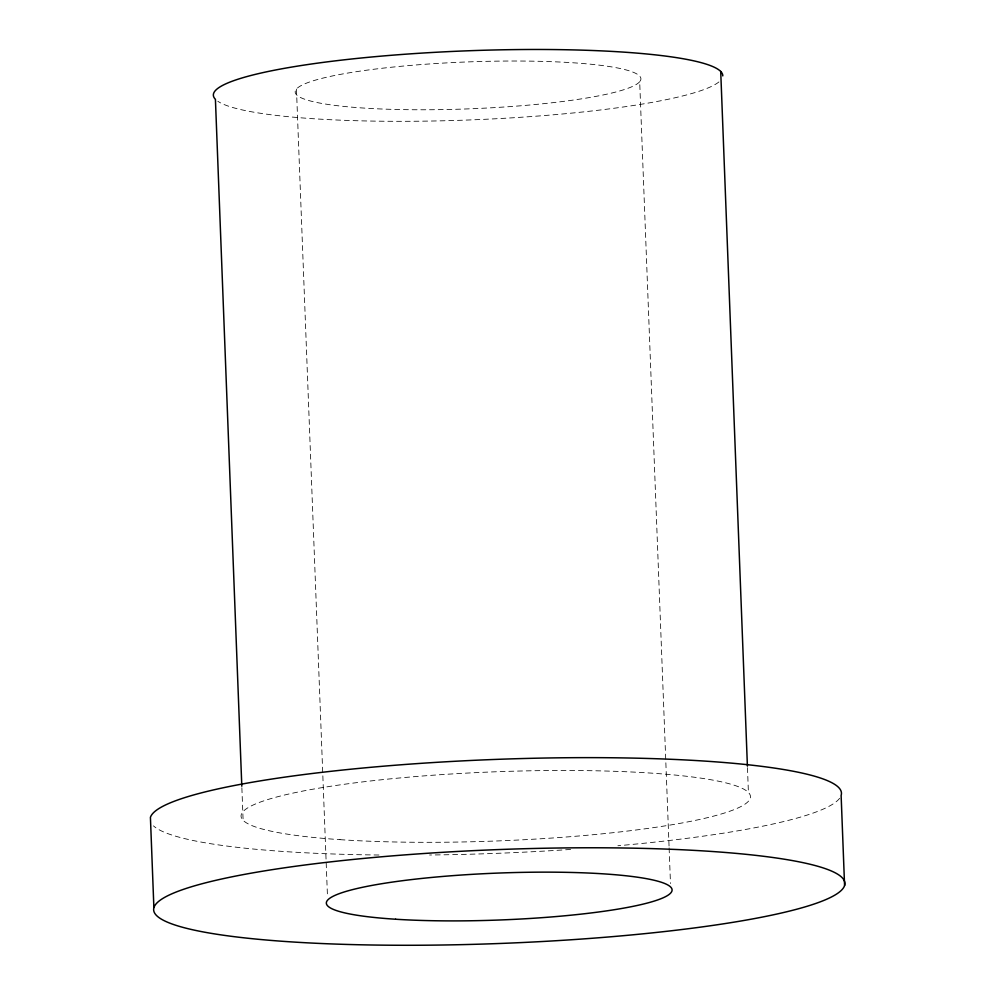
<?xml version="1.0" encoding="UTF-8"?>
<svg xmlns="http://www.w3.org/2000/svg" width="995" height="995" viewBox="0 0 995 995"><rect width="100%" height="100%" fill="white"/><g stroke="black" fill="none" stroke-linecap="round" stroke-linejoin="round"><path stroke-width="0.75" stroke-dasharray="4.97 3.73" d="M747.469 767.667L748.414 792.468M639.686 81.714A172.968 23.47 -2.2 0 1 364.469 108.107A172.968 23.47 -2.2 0 1 400.065 66.366A172.968 23.47 -2.2 0 1 639.686 81.714L669.063 846.322M669.113 847.864L670.493 883.535M296.46 89.065L327.504 897.104M241.872 787.766L243.116 820.328M839.593 798.301A345.924 46.952 -2.2 0 1 617.895 845.75M570.608 849.444A345.924 46.952 -2.2 0 1 429.591 855.004M378.983 855.016A345.924 46.952 -2.2 0 1 153.466 825.862M718.912 81.938A254.894 34.589 -2.2 0 1 469.739 119.947A254.894 34.589 -2.2 0 1 217.83 101.279M340.004 839.656A254.894 34.589 -2.2 0 0 748.178 801.522A254.894 34.589 -2.2 0 0 399.119 778.015A254.894 34.589 -2.2 0 0 340.004 839.656"/><path stroke-width="1.49" d="M844.581 885.55A345.924 46.952 -2.2 0 0 339.594 860.874A345.924 46.952 -2.2 0 0 313.512 943.148A345.924 46.952 -2.2 0 0 844.581 885.55L841.123 795.415A345.924 46.952 -2.2 0 0 510.821 758.886A345.924 46.952 -2.2 0 0 150.419 817.368L153.877 907.502M720.716 71.466L747.407 766.113M241.81 786.212L215.417 99.313A254.894 34.589 -2.2 0 1 452.302 51.441A254.894 34.589 -2.2 0 1 722.78 75.906M395.624 919.231A172.968 23.47 -2.2 0 0 670.841 892.851A172.968 23.47 -2.2 0 0 431.221 877.49A172.968 23.47 -2.2 0 0 395.624 919.231"/></g></svg>
